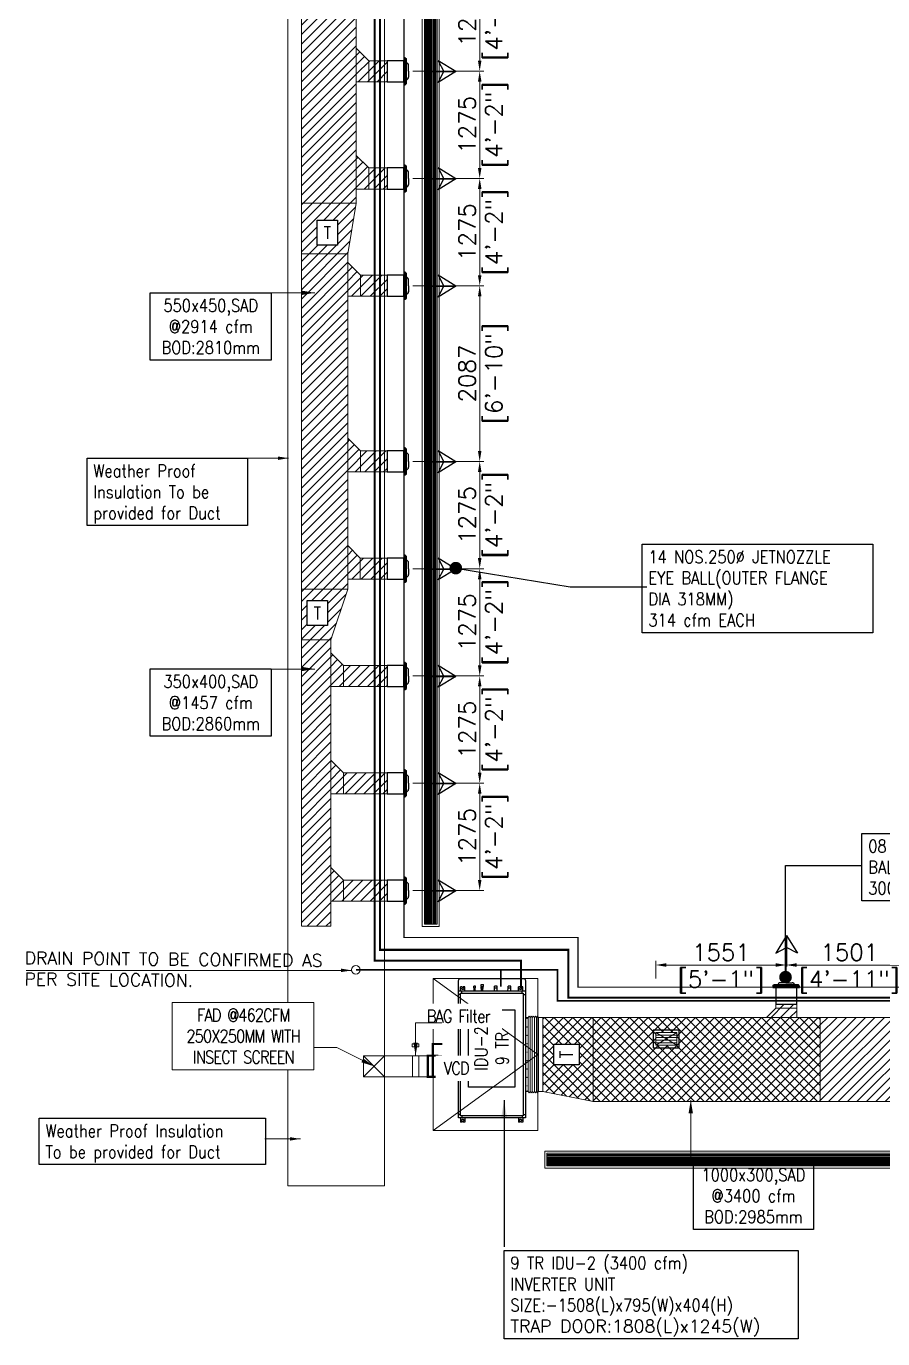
# Model space of a CAD drawing. Header units: millimetres. Extents: x -330573 to 5697, y 22061 to 198972.
# Drawn here: x -116451 to -106268, y 166323 to 181921 of the extents above; entities that cross this region are included whole.
import ezdxf

# ---------------------------------------------------------------- set-up
doc = ezdxf.new("R2010")
doc.units = ezdxf.units.MM
doc.linetypes.add('HIDDEN', pattern=[0.375, 0.25, -0.125])
for name, color, linetype, lineweight in [('MECH. EQUIPMENT', 8, 'Continuous', 0), ('VL INSULATION', 8, 'Continuous', 18), ('VL-AC- DRAIN', 42, 'Continuous', 5), ('VL-AC-ACCOUSTIC INSULATION', 32, 'Continuous', 25), ('VL-AC-DAMPERS', 5, 'Continuous', 18), ('VL-AC-DIM', 20, 'Continuous', 25), ('VL-AC-EQUIPMENT', 5, 'Continuous', 25), ('VL-AC-EQUIPMENT TEXT', 7, 'Continuous', 25), ('VL-AC-FA', 3, 'Continuous', 18), ('VL-AC-FA_TEXT_50', 7, 'Continuous', 18), ('VL-AC-RAT', 1, 'Continuous', 5), ('VL-AC-SA', 6, 'Continuous', 5), ('VL-AC-SA_TEXT_50', 7, 'Continuous', 25), ('VL-AC-SAT', 72, 'Continuous', 25), ('VL-AC-UNIT TRAP DOOR', 40, 'Continuous', 18), ('VL-AC-VRF PIPE', 152, 'Continuous', 30), ('VL-FC', 21, 'Continuous', 18)]:
    doc.layers.add(name, color=color, linetype=linetype, lineweight=lineweight)
doc.styles.add('50', font='arial.ttf', dxfattribs={"height": 75})
doc.styles.add('ARIAL', font='times.ttf')
doc.styles.add('ROMANS', font='romans.shx', dxfattribs={"height": 200})
doc.styles.add('VOLTAS - ROMAND', font='romand.shx', dxfattribs={"width": 0.85})
doc.dimstyles.new('Dim50', dxfattribs={"dimtxt": 75, "dimasz": 75, "dimexe": 50, "dimexo": 50, "dimgap": 0.09, "dimtad": 0, "dimdec": 0, "dimzin": 0, "dimdsep": 46, "dimtxsty": '50', "dimblk": 'ARCHTICK', "dimcen": 0.09, "dimdle": 50, "dimclrd": 8, "dimclre": 8, "dimclrt": 2, "dimadec": 0, "dimazin": 0, "dimtfac": 1, "dimtdec": 0, "dimtofl": 0, "dimtmove": 0, "dimatfit": 3, "dimldrblk": 'DOT', "dimfxl": 1, "dimtolj": 1, "dimtzin": 0, "dimlwe": -1, "dimarcsym": 0})
doc.dimstyles.new('VL_DIM', dxfattribs={"dimscale": 1.25, "dimtxt": 200, "dimasz": 125, "dimexe": 50, "dimexo": 50, "dimgap": 50, "dimtad": 1, "dimdec": 0, "dimrnd": 1, "dimzin": 9, "dimdsep": 46, "dimtxsty": 'ROMANS', "dimcen": 0.09, "dimdle": 35, "dimclrd": 7, "dimclre": 7, "dimclrt": 7, "dimadec": 0, "dimazin": 0, "dimtfac": 1, "dimtdec": 0, "dimtmove": 2, "dimatfit": 3, "dimfxl": 1, "dimtolj": 1, "dimtzin": 0, "dimlwd": 15, "dimlwe": 15, "dimarcsym": 1})
doc.dimstyles.new('VOLTAS', dxfattribs={"dimscale": 100, "dimtxt": 2, "dimasz": 2, "dimexe": 0.5, "dimexo": 0.5, "dimgap": 0.5, "dimtad": 1, "dimdec": 0, "dimzin": 12, "dimdsep": 46, "dimtxsty": 'ROMANS', "dimcen": 10, "dimdle": 100, "dimclrd": 7, "dimclre": 7, "dimclrt": 7, "dimadec": 0, "dimazin": 0, "dimtfac": 1, "dimtdec": 0, "dimtmove": 1, "dimatfit": 3, "dimfxl": 0.18, "dimtolj": 1, "dimtzin": 0, "dimarcsym": 2})

# ---------------------------------------------------------------- blocks, each defined once
blk = doc.blocks.new('*U106')
at = {"color": 8}
for p, q in [((30, 66), (18658, 66)), ((30, 54), (18658, 54)), ((30, 42), (18658, 42)), ((30, 30), (18658, 30)), ((30, 18), (18658, 18)), ((30, 6), (18658, 6)), ((30, -6), (18658, -6)), ((30, -18), (18658, -18)), ((30, -30), (18658, -30)), ((30, -42), (18658, -42)), ((30, -54), (18658, -54))]:
    blk.add_line(p, q, dxfattribs=at)
for points in [[(5, 105), (5, -95), (18684, -95), (18684, 105)], [(30, 80), (30, -70), (18659, -70), (18658, 80)]]:
    blk.add_lwpolyline(points, close=True)
blk = doc.blocks.new('*D197')
at = {"layer": 'Defpoints', "color": 0, "transparency": 16777216}
for p in [(-111905, 172925, 0), (-111060, 172925), (-111905, 171650, 0)]:
    blk.add_point(p, dxfattribs=at)
at = {"layer": 'VL-AC-DIM', "color": 7, "lineweight": 15, "transparency": 16777216}
for p, q in [((-111855, 172925), (-111010, 172925)), ((-111060, 171775), (-111060, 172800)), ((-111855, 171650), (-111010, 171650))]:
    blk.add_line(p, q, dxfattribs=at)
at = {"layer": 'VL-AC-DIM', "color": 7, "transparency": 16777216}
for points in [[(-111081, 172800), (-111039, 172800), (-111060, 172925)], [(-111081, 171775), (-111039, 171775), (-111060, 171650)]]:
    blk.add_solid(points, dxfattribs=at)
at = {"layer": 'VL-AC-DIM', "color": 7, "transparency": 16777216, "char_height": 200, "attachment_point": 5, "rotation": 90, "style": 'ROMANS'}
for s, insert in [('\\A1;[4\'-2"]', (-110858, 172288)), ('\\A1;1275', (-111210, 172288))]:
    blk.add_mtext(s, dxfattribs=dict(at, insert=insert))
blk = doc.blocks.new('*D198')
at = {"layer": 'Defpoints', "color": 0, "transparency": 16777216}
for p in [(-111905, 174200, 0), (-111060, 174200), (-111905, 172925, 0)]:
    blk.add_point(p, dxfattribs=at)
at = {"layer": 'VL-AC-DIM', "color": 7, "lineweight": 15, "transparency": 16777216}
for p, q in [((-111855, 174200), (-111010, 174200)), ((-111060, 173050), (-111060, 174075)), ((-111855, 172925), (-111010, 172925))]:
    blk.add_line(p, q, dxfattribs=at)
at = {"layer": 'VL-AC-DIM', "color": 7, "transparency": 16777216}
for points in [[(-111081, 174075), (-111039, 174075), (-111060, 174200)], [(-111081, 173050), (-111039, 173050), (-111060, 172925)]]:
    blk.add_solid(points, dxfattribs=at)
at = {"layer": 'VL-AC-DIM', "color": 7, "transparency": 16777216, "char_height": 200, "attachment_point": 5, "rotation": 90, "style": 'ROMANS'}
for s, insert in [('\\A1;[4\'-2"]', (-110858, 173563)), ('\\A1;1275', (-111210, 173563))]:
    blk.add_mtext(s, dxfattribs=dict(at, insert=insert))
blk = doc.blocks.new('*D199')
at = {"layer": 'Defpoints', "color": 0, "transparency": 16777216}
for p in [(-111905, 175475, 0), (-111060, 175475), (-111905, 174200, 0)]:
    blk.add_point(p, dxfattribs=at)
at = {"layer": 'VL-AC-DIM', "color": 7, "lineweight": 15, "transparency": 16777216}
for p, q in [((-111855, 175475), (-111010, 175475)), ((-111060, 174325), (-111060, 175350)), ((-111855, 174200), (-111010, 174200))]:
    blk.add_line(p, q, dxfattribs=at)
at = {"layer": 'VL-AC-DIM', "color": 7, "transparency": 16777216}
for points in [[(-111081, 175350), (-111039, 175350), (-111060, 175475)], [(-111081, 174325), (-111039, 174325), (-111060, 174200)]]:
    blk.add_solid(points, dxfattribs=at)
at = {"layer": 'VL-AC-DIM', "color": 7, "transparency": 16777216, "char_height": 200, "attachment_point": 5, "rotation": 90, "style": 'ROMANS'}
for s, insert in [('\\A1;[4\'-2"]', (-110858, 174838)), ('\\A1;1275', (-111210, 174838))]:
    blk.add_mtext(s, dxfattribs=dict(at, insert=insert))
blk = doc.blocks.new('*D200')
at = {"layer": 'Defpoints', "color": 0, "transparency": 16777216}
for p in [(-111905, 176750, 0), (-111060, 176750), (-111905, 175475, 0)]:
    blk.add_point(p, dxfattribs=at)
at = {"layer": 'VL-AC-DIM', "color": 7, "lineweight": 15, "transparency": 16777216}
for p, q in [((-111855, 176750), (-111010, 176750)), ((-111060, 175600), (-111060, 176625)), ((-111855, 175475), (-111010, 175475))]:
    blk.add_line(p, q, dxfattribs=at)
at = {"layer": 'VL-AC-DIM', "color": 7, "transparency": 16777216}
for points in [[(-111081, 176625), (-111039, 176625), (-111060, 176750)], [(-111081, 175600), (-111039, 175600), (-111060, 175475)]]:
    blk.add_solid(points, dxfattribs=at)
at = {"layer": 'VL-AC-DIM', "color": 7, "transparency": 16777216, "char_height": 200, "attachment_point": 5, "rotation": 90, "style": 'ROMANS'}
for s, insert in [('\\A1;[4\'-2"]', (-110858, 176113)), ('\\A1;1275', (-111210, 176113))]:
    blk.add_mtext(s, dxfattribs=dict(at, insert=insert))
blk = doc.blocks.new('*D201')
at = {"layer": 'Defpoints', "color": 0, "transparency": 16777216}
for p in [(-111905, 178838, 0), (-111060, 178838), (-111905, 176750, 0)]:
    blk.add_point(p, dxfattribs=at)
at = {"layer": 'VL-AC-DIM', "color": 7, "lineweight": 15, "transparency": 16777216}
for p, q in [((-111855, 178838), (-111010, 178838)), ((-111060, 176875), (-111060, 178713)), ((-111855, 176750), (-111010, 176750))]:
    blk.add_line(p, q, dxfattribs=at)
at = {"layer": 'VL-AC-DIM', "color": 7, "transparency": 16777216}
for points in [[(-111081, 178713), (-111039, 178713), (-111060, 178838)], [(-111081, 176875), (-111039, 176875), (-111060, 176750)]]:
    blk.add_solid(points, dxfattribs=at)
at = {"layer": 'VL-AC-DIM', "color": 7, "transparency": 16777216, "char_height": 200, "attachment_point": 5, "rotation": 90, "style": 'ROMANS'}
for s, insert in [('\\A1;[6\'-10"]', (-110858, 177794)), ('\\A1;2087', (-111210, 177794))]:
    blk.add_mtext(s, dxfattribs=dict(at, insert=insert))
blk = doc.blocks.new('*D202')
at = {"layer": 'Defpoints', "color": 0, "transparency": 16777216}
for p in [(-111905, 180113, 0), (-111060, 180113), (-111905, 178838, 0)]:
    blk.add_point(p, dxfattribs=at)
at = {"layer": 'VL-AC-DIM', "color": 7, "lineweight": 15, "transparency": 16777216}
for p, q in [((-111855, 180113), (-111010, 180113)), ((-111060, 178963), (-111060, 179988)), ((-111855, 178838), (-111010, 178838))]:
    blk.add_line(p, q, dxfattribs=at)
at = {"layer": 'VL-AC-DIM', "color": 7, "transparency": 16777216}
for points in [[(-111081, 179988), (-111039, 179988), (-111060, 180113)], [(-111081, 178963), (-111039, 178963), (-111060, 178838)]]:
    blk.add_solid(points, dxfattribs=at)
at = {"layer": 'VL-AC-DIM', "color": 7, "transparency": 16777216, "char_height": 200, "attachment_point": 5, "rotation": 90, "style": 'ROMANS'}
for s, insert in [('\\A1;[4\'-2"]', (-110858, 179475)), ('\\A1;1275', (-111210, 179475))]:
    blk.add_mtext(s, dxfattribs=dict(at, insert=insert))
blk = doc.blocks.new('*D203')
at = {"layer": 'Defpoints', "color": 0, "transparency": 16777216}
for p in [(-111905, 181388, 0), (-111060, 181388), (-111905, 180113, 0)]:
    blk.add_point(p, dxfattribs=at)
at = {"layer": 'VL-AC-DIM', "color": 7, "lineweight": 15, "transparency": 16777216}
for p, q in [((-111855, 181388), (-111010, 181388)), ((-111060, 180238), (-111060, 181263)), ((-111855, 180113), (-111010, 180113))]:
    blk.add_line(p, q, dxfattribs=at)
at = {"layer": 'VL-AC-DIM', "color": 7, "transparency": 16777216}
for points in [[(-111081, 181263), (-111039, 181263), (-111060, 181388)], [(-111081, 180238), (-111039, 180238), (-111060, 180113)]]:
    blk.add_solid(points, dxfattribs=at)
at = {"layer": 'VL-AC-DIM', "color": 7, "transparency": 16777216, "char_height": 200, "attachment_point": 5, "rotation": 90, "style": 'ROMANS'}
for s, insert in [('\\A1;[4\'-2"]', (-110858, 180750)), ('\\A1;1275', (-111210, 180750))]:
    blk.add_mtext(s, dxfattribs=dict(at, insert=insert))
blk = doc.blocks.new('*D204')
at = {"layer": 'Defpoints', "color": 0, "transparency": 16777216}
for p in [(-111905, 182663, 0), (-111060, 182663), (-111905, 181388, 0)]:
    blk.add_point(p, dxfattribs=at)
at = {"layer": 'VL-AC-DIM', "color": 7, "lineweight": 15, "transparency": 16777216}
for p, q in [((-111855, 182663), (-111010, 182663)), ((-111060, 181513), (-111060, 182538)), ((-111855, 181388), (-111010, 181388))]:
    blk.add_line(p, q, dxfattribs=at)
at = {"layer": 'VL-AC-DIM', "color": 7, "transparency": 16777216}
for points in [[(-111081, 182538), (-111039, 182538), (-111060, 182663)], [(-111081, 181513), (-111039, 181513), (-111060, 181388)]]:
    blk.add_solid(points, dxfattribs=at)
at = {"layer": 'VL-AC-DIM', "color": 7, "transparency": 16777216, "char_height": 200, "attachment_point": 5, "rotation": 90, "style": 'ROMANS'}
for s, insert in [('\\A1;[4\'-2"]', (-110858, 182025)), ('\\A1;1275', (-111210, 182025))]:
    blk.add_mtext(s, dxfattribs=dict(at, insert=insert))
blk = doc.blocks.new('VL SA JET NOZZEL')
at = {"layer": 'VL-AC-SAT'}
for p, q in [((4, 562, 0), (-125, 350, 0)), ((4, 562, 0), (4, 192, 0)), ((4, 192, 0), (4, 562, 0)), ((4, 562, 0), (134, 350, 0)), ((4, 562, 0), (4, 192, 0)), ((4, 192, 0), (4, 562, 0)), ((-125, 350, 0), (4, 419, 0)), ((134, 350, 0), (4, 419, 0)), ((0, 0), (-70, 0)), ((0, 0), (70, 0)), ((-160, -40), (-147, -25)), ((160, -40), (-160, -40)), ((160, -40), (147, -25))]:
    blk.add_line(p, q, dxfattribs=at)
for points in [[(-160, -40), (-160, -55), (160, -55), (160, -40)], [(147, -25), (-147, -25)]]:
    blk.add_lwpolyline(points, dxfattribs=at)
at = {"layer": 'VL-AC-SAT', "elevation": 0}
blk.add_lwpolyline([(125, -255), (125, -55), (-125, -55), (-125, -255)], close=True, dxfattribs=at)
at = {"layer": 'VL-AC-SAT'}
for centre, start, end in [((-64, -42), 97.9087, 155.9574), ((64, -42), 24.0426, 82.0913)]:
    blk.add_arc(centre, 42.9, start, end, dxfattribs=at)
blk = doc.blocks.new('*U281')
at = {"color": 8}
for p, q in [((30, 66), (35241, 66)), ((30, 54), (35241, 54)), ((30, 42), (35241, 42)), ((30, 30), (35241, 30)), ((30, 18), (35241, 18)), ((30, 6), (35241, 6)), ((30, -6), (35241, -6)), ((30, -18), (35241, -18)), ((30, -30), (35241, -30)), ((30, -42), (35241, -42)), ((30, -54), (35241, -54))]:
    blk.add_line(p, q, dxfattribs=at)
for points in [[(5, 105), (5, -95), (35266, -95), (35266, 105)], [(30, 80), (30, -70), (35241, -70), (35241, 80)]]:
    blk.add_lwpolyline(points, close=True)
blk = doc.blocks.new('*U127')
at = {"color": 252, "lineweight": 9}
for p, q in [((783227, 315136), (783227, 315386)), ((783257, 315136), (783257, 315386)), ((783287, 315136), (783287, 315386)), ((783317, 315136), (783317, 315386))]:
    blk.add_line(p, q, dxfattribs=at)
at = {"layer": 'VL-AC-SAT'}
blk.add_lwpolyline([(783167, 315106), (783377, 315106), (783377, 315416), (783167, 315416)], close=True, dxfattribs=at)
at = {"layer": 'VL-AC-SAT', "lineweight": 20}
blk.add_lwpolyline([(783197, 315136), (783347, 315136), (783347, 315386), (783197, 315386)], close=True, dxfattribs=at)
blk = doc.blocks.new('*D302')
at = {"layer": 'Defpoints', "color": 0, "transparency": 16777216}
for p in [(-107416, 170765), (-107416, 170554), (-105915, 170554)]:
    blk.add_point(p, dxfattribs=at)
at = {"layer": 'VL-AC-DIM', "color": 7, "lineweight": 15, "transparency": 16777216}
for p, q in [((-107416, 170604), (-107416, 170815)), ((-105915, 170604), (-105915, 170815)), ((-106040, 170765), (-107291, 170765))]:
    blk.add_line(p, q, dxfattribs=at)
at = {"layer": 'VL-AC-DIM', "color": 7, "transparency": 16777216}
for points in [[(-107291, 170786), (-107291, 170744), (-107416, 170765)], [(-106040, 170786), (-106040, 170744), (-105915, 170765)]]:
    blk.add_solid(points, dxfattribs=at)
at = {"layer": 'VL-AC-DIM', "color": 7, "transparency": 16777216, "char_height": 200, "attachment_point": 5, "style": 'ROMANS'}
for s, insert in [('\\A1;1501', (-106665, 170915)), ('\\A1;[4\'-11"]', (-106665, 170563))]:
    blk.add_mtext(s, dxfattribs=dict(at, insert=insert))
blk = doc.blocks.new('*D303')
at = {"layer": 'Defpoints', "color": 0, "transparency": 16777216}
for p in [(-108967, 170765), (-108967, 170554), (-107416, 170554)]:
    blk.add_point(p, dxfattribs=at)
at = {"layer": 'VL-AC-DIM', "color": 7, "lineweight": 15, "transparency": 16777216}
for p, q in [((-108967, 170604), (-108967, 170815)), ((-107416, 170604), (-107416, 170815)), ((-107541, 170765), (-108842, 170765))]:
    blk.add_line(p, q, dxfattribs=at)
at = {"layer": 'VL-AC-DIM', "color": 7, "transparency": 16777216}
for points in [[(-108842, 170786), (-108842, 170744), (-108967, 170765)], [(-107541, 170786), (-107541, 170744), (-107416, 170765)]]:
    blk.add_solid(points, dxfattribs=at)
at = {"layer": 'VL-AC-DIM', "color": 7, "transparency": 16777216, "char_height": 200, "attachment_point": 5, "style": 'ROMANS'}
for s, insert in [('\\A1;1551', (-108191, 170915)), ('\\A1;[5\'-1"]', (-108191, 170563))]:
    blk.add_mtext(s, dxfattribs=dict(at, insert=insert))
blk = doc.blocks.new('VL EQUIPMENT')
at = {"layer": 'MECH. EQUIPMENT'}
for p, q in [((12041, 41995), (12073, 41995)), ((12073, 41115), (12073, 41995)), ((12098, 41115), (12098, 41995)), ((12123, 41115), (12123, 41995)), ((12148, 41115), (12148, 41995)), ((12173, 41115), (12173, 41995)), ((12198, 41115), (12198, 41995)), ((12041, 41115), (12073, 41115))]:
    blk.add_line(p, q, dxfattribs=at)
for points in [[(12073, 41995), (12085, 42010), (12098, 41995)], [(12098, 41995), (12110, 42010), (12123, 41995)], [(12123, 41995), (12135, 42010), (12148, 41995)], [(12148, 41995), (12160, 42010), (12173, 41995)], [(12173, 41995), (12185, 42010), (12198, 41995)], [(12073, 41115), (12085, 41100), (12098, 41115)], [(12098, 41115), (12110, 41100), (12123, 41115)], [(12123, 41115), (12135, 41100), (12148, 41115)], [(12148, 41115), (12160, 41100), (12173, 41115)], [(12173, 41115), (12185, 41100), (12198, 41115)]]:
    blk.add_lwpolyline(points, dxfattribs=at)
for centre in [(12061, 41988), (12061, 41928), (12061, 41828), (12061, 41728), (12061, 41628), (12061, 41528), (12061, 41428), (12061, 41328), (12061, 41228), (12061, 41126)]:
    blk.add_circle(centre, 1.45, dxfattribs=at)
at = {"layer": 'VL-AC-EQUIPMENT'}
for p, q in [((11290, 42359), (11271, 42359)), ((11271, 42309), (11271, 42359)), ((11286, 42284), (11286, 42309)), ((11288, 42343), (11290, 42343)), ((11304, 42329), (11288, 42329)), ((11290, 42359), (11290, 42343)), ((11321, 42359), (11302, 42359)), ((11302, 42359), (11302, 42343)), ((11302, 42343), (11304, 42343)), ((11321, 42309), (11321, 42359)), ((11959, 42309), (11959, 42359)), ((11978, 42359), (11959, 42359)), ((11976, 42343), (11978, 42343)), ((11992, 42329), (11976, 42329)), ((11978, 42359), (11978, 42343)), ((12009, 42359), (11990, 42359)), ((11990, 42359), (11990, 42343)), ((11990, 42343), (11992, 42343)), ((12001, 42284), (12001, 42309)), ((12009, 42309), (12009, 42359)), ((11271, 42269), (11246, 42269)), ((12016, 42269), (12041, 42269)), ((11271, 40841), (11246, 40841)), ((11271, 40801), (11271, 40751)), ((11290, 40751), (11271, 40751)), ((11286, 40826), (11286, 40801)), ((11288, 40781), (11304, 40781)), ((11290, 40767), (11288, 40767)), ((11290, 40751), (11290, 40767)), ((11302, 40751), (11302, 40767)), ((11321, 40751), (11302, 40751)), ((11321, 40801), (11321, 40751)), ((11428, 40762), (11447, 40762)), ((11428, 40762), (11428, 40744)), ((11447, 40744), (11428, 40744)), ((11431, 40778), (11445, 40778)), ((11431, 40778), (11431, 40764)), ((11431, 40764), (11445, 40764)), ((11432, 40764), (11432, 40762)), ((11433, 40801), (11433, 40778)), ((11442, 40767), (11440, 40767)), ((11443, 40801), (11443, 40778)), ((11444, 40764), (11444, 40762)), ((11445, 40778), (11445, 40764)), ((11447, 40762), (11447, 40744)), ((11514, 40749), (11514, 40723)), ((11514, 40749), (11543, 40749)), ((11514, 40723), (11543, 40723)), ((11517, 40771), (11517, 40754)), ((11517, 40771), (11540, 40771)), ((11517, 40754), (11540, 40754)), ((11518, 40754), (11518, 40749)), ((11521, 40801), (11521, 40771)), ((11537, 40801), (11537, 40771)), ((11540, 40771), (11540, 40754)), ((11540, 40754), (11540, 40749)), ((11543, 40749), (11543, 40723)), ((11673, 40801), (11674, 40768)), ((11706, 40768), (11674, 40768)), ((11674, 40768), (11674, 40743)), ((11706, 40743), (11674, 40743)), ((11707, 40801), (11706, 40768)), ((11706, 40768), (11706, 40743)), ((11834, 40801), (11835, 40768)), ((11867, 40768), (11835, 40768)), ((11835, 40768), (11835, 40743)), ((11867, 40743), (11835, 40743)), ((11868, 40801), (11867, 40768)), ((11867, 40768), (11867, 40743)), ((11959, 40801), (11959, 40751)), ((11978, 40751), (11959, 40751)), ((11976, 40781), (11992, 40781)), ((11978, 40767), (11976, 40767)), ((11978, 40751), (11978, 40767)), ((11990, 40751), (11990, 40767)), ((11992, 40767), (11990, 40767)), ((12009, 40751), (11990, 40751)), ((12001, 40826), (12001, 40801)), ((12009, 40801), (12009, 40751)), ((12016, 40841), (12041, 40841))]:
    blk.add_line(p, q, dxfattribs=at)
at = {"layer": 'VL-AC-EQUIPMENT', "flags": 128}
for points in [[(12041, 42309), (11246, 42309), (11246, 40801), (12041, 40801)], [(12016, 42284), (11271, 42284), (11271, 40826), (12016, 40826)]]:
    blk.add_lwpolyline(points, close=True, dxfattribs=at)
blk.add_lwpolyline([(11246, 40801), (11246, 40676, 0.414214), (11271, 40651), (12016, 40651, 0.414214), (12041, 40676), (12041, 40801)], format="xyb", dxfattribs=at)
at = {"layer": 'VL-AC-EQUIPMENT'}
for centre, start, end in [((11288, 42336), 90, 270), ((11304, 42336), 270, 90), ((11976, 42336), 90, 270), ((11992, 42336), 270, 90), ((11288, 40774), 90, 270), ((11304, 40774), 270, 90), ((11976, 40774), 90, 270), ((11992, 40774), 270, 90)]:
    blk.add_arc(centre, 7, start, end, dxfattribs=at)
blk = doc.blocks.new('A$C63456DE7')
at = {"layer": 'VL-AC-DAMPERS', "const_width": 25}
for points in [[(-699, 125), (-699, -266), (-813, -266)], [(-751, -125), (-751, 125), (-639, 125), (-639, -125), (-751, -125)]]:
    blk.add_lwpolyline(points, dxfattribs=at)
at = {"layer": 'VL-AC-FA'}
for p, q in [((-125, 125), (125, -125)), ((-125, -125), (125, 125)), ((125, -125), (-125, -125))]:
    blk.add_line(p, q, dxfattribs=at)
for points in [[(-805, 125), (-125, 125), (-125, -125), (-805, -125)], [(-457, 125), (-531, 125), (-531, -125), (-457, -125)], [(-125, 125), (125, 125), (125, -125), (-125, -125)]]:
    blk.add_lwpolyline(points, close=True, dxfattribs=at)
for points in [[(-494, -125), (-494, -230), (-454, -230), (-454, -267), (-534, -267)], [(-494, -125), (-494, -230), (-534, -230), (-534, -267), (-454, -267)]]:
    blk.add_lwpolyline(points, dxfattribs=at)

msp = doc.modelspace()

# ---------------------------------------------------------------- hatches: boundary and pattern name
at = {"layer": 'VL-AC-ACCOUSTIC INSULATION'}
h = msp.add_hatch(dxfattribs=at)
h.set_pattern_fill('ANSI31', color=8, scale=25)
h.paths.add_polyline_path([(-112629.4, 175231), (-113176.2, 175231), (-113176.3, 174631), (-112829.5, 174631)])
h.paths.add_polyline_path([(-112829.5, 174631), (-113176.3, 174631), (-113176.5, 171224.6), (-112830.2, 171224.6)])
h.paths.add_polyline_path([(-112679.6, 174324.7), (-112829.6, 174474.7), (-112829.7, 174074.7), (-112679.7, 174074.7)])
h.paths.add_polyline_path([(-112160.5, 174324.5), (-112679.6, 174324.7), (-112679.7, 174074.7), (-112160.5, 174074.5)])
h.paths.add_polyline_path([(-112160.5, 173049.5), (-112679.9, 173049.7), (-112679.9, 172799.7), (-112160.5, 172799.5)])
h.paths.add_polyline_path([(-112679.9, 173049.7), (-112829.8, 173199.7), (-112829.9, 172799.7), (-112679.9, 172799.7)])
h.paths.add_polyline_path([(-112680.1, 171774.7), (-112830.1, 171924.7), (-112830.2, 171524.7), (-112680.2, 171524.7)])
h.paths.add_polyline_path([(-112160.5, 171774.5), (-112680.1, 171774.7), (-112680.2, 171524.7), (-112160.5, 171524.5)])
h.paths.add_polyline_path([(-112160.5, 175599.5), (-112479.3, 175599.6), (-112479.4, 175349.6), (-112160.5, 175349.5)])
h.paths.add_polyline_path([(-112479.3, 175599.6), (-112629.3, 175749.6), (-112629.4, 175349.6), (-112479.4, 175349.6)])
h.paths.add_polyline_path([(-112628.5, 179217), (-113176, 179217.1), (-113176.2, 175231), (-112629.4, 175231)])
h.paths.add_polyline_path([(-112479, 176874.6), (-112629, 177024.6), (-112629.1, 176624.6), (-112479.1, 176624.6)])
h.paths.add_polyline_path([(-112160.5, 176874.5), (-112479, 176874.6), (-112479.1, 176624.6), (-112160.5, 176624.5)])
h.paths.add_polyline_path([(-112160.5, 178961.9), (-112478.5, 178962), (-112478.6, 178712), (-112160.5, 178711.9)])
h.paths.add_polyline_path([(-112478.5, 178962), (-112628.5, 179112), (-112628.6, 178712), (-112478.6, 178712)])
h.paths.add_polyline_path([(-112528.3, 179817.1), (-113176, 179817), (-113176, 179217.1), (-112628.5, 179217)])
h.paths.add_polyline_path([(-112527.6, 183090.6), (-113175.8, 183090.7), (-113176, 179817), (-112528.3, 179817.1)])
h.paths.add_polyline_path([(-112378.2, 180236.9), (-112528.2, 180387), (-112528.3, 179987), (-112378.3, 179986.9)])
h.paths.add_polyline_path([(-112160.5, 180236.9), (-112378.2, 180236.9), (-112378.3, 179986.9), (-112160.5, 179986.9)])
h.paths.add_polyline_path([(-112160.5, 181511.9), (-112377.9, 181511.9), (-112378, 181261.9), (-112160.5, 181261.9)])
h.paths.add_polyline_path([(-112377.9, 181511.9), (-112527.9, 181662), (-112528, 181262), (-112378, 181261.9)])
h.paths.add_polyline_path([(-112160.5, 182786.9), (-112377.6, 182786.9), (-112377.7, 182536.9), (-112160.5, 182536.9)])
h.paths.add_polyline_path([(-112377.6, 182786.9), (-112527.6, 182937), (-112527.7, 182537), (-112377.7, 182536.9)])
h.paths.add_polyline_path([(-112477.4, 183690.6), (-113175.7, 183690.8), (-113175.8, 183090.7), (-112527.6, 183090.6)])
h.paths.add_polyline_path([(-112476.6, 186896.8), (-113175.5, 186896.9), (-113175.7, 183690.8), (-112477.4, 183690.6)])
h.paths.add_polyline_path([(-112327.3, 184061.9), (-112477.3, 184212), (-112477.4, 183812), (-112327.4, 183811.9)])
h.paths.add_polyline_path([(-112160.5, 184061.9), (-112327.3, 184061.9), (-112327.4, 183811.9), (-112160.5, 183811.9)])
h.paths.add_polyline_path([(-112160.5, 185336.9), (-112327, 185336.9), (-112327.1, 185086.9), (-112160.5, 185086.9)])
h.paths.add_polyline_path([(-112327, 185336.9), (-112477, 185487), (-112477.1, 185087), (-112327.1, 185086.9)])
h.paths.add_polyline_path([(-112160.5, 186611.9), (-112326.7, 186611.9), (-112326.8, 186361.9), (-112160.5, 186361.9)])
h.paths.add_polyline_path([(-112326.7, 186611.9), (-112476.7, 186762), (-112476.8, 186362), (-112326.8, 186361.9)])
h.paths.add_polyline_path([(-112426.5, 187496.9), (-113175.5, 187496.9), (-113175.5, 186896.9), (-112476.6, 186896.8)])
h.paths.add_polyline_path([(-112425.7, 190828.3), (-113175.3, 190828.5), (-113175.5, 187496.9), (-112426.5, 187496.9)])
h.paths.add_polyline_path([(-112326.5, 187887), (-112426.4, 187987), (-112426.5, 187637), (-112326.5, 187636.9)])
h.paths.add_polyline_path([(-112160.5, 187886.9), (-112326.5, 187887), (-112326.5, 187637), (-112160.5, 187636.9)])
h.paths.add_polyline_path([(-112160.5, 189161.9), (-112326.5, 189161.9), (-112326.5, 188911.9), (-112160.5, 188911.9)])
h.paths.add_polyline_path([(-112326.5, 189162), (-112426.1, 189261.7), (-112426.1, 188912), (-112326.5, 188911.9)])
h = msp.add_hatch(dxfattribs=at)
h.set_pattern_fill('ANSI31', color=8, scale=25)
h.set_pattern_definition([(45, (-1.31, 64006.3), (-56.1266, 56.1266), [])])
h.paths.add_polyline_path([(-107290.9, 170251.8), (-107540.9, 170251.8), (-107650.9, 170141.8), (-107290.9, 170141.8)])
h.paths.add_polyline_path([(-107290.9, 170299), (-107540.9, 170299), (-107540.9, 170251.8), (-107290.9, 170251.8)])
h.paths.add_polyline_path([(-105492.8, 170141.8), (-107010.3, 170141.8), (-107010.3, 169141.8), (-105492.8, 169141.8)])
h.paths.add_polyline_path([(-105967.6, 169811.8), (-105967.6, 169961.8), (-105717.6, 169961.8), (-105717.6, 169811.8)], flags=16)
h.paths.add_polyline_path([(-105789.9, 170251.8), (-106039.9, 170251.8), (-106149.9, 170141.8), (-105789.9, 170141.8)])
h.paths.add_polyline_path([(-105789.9, 170299), (-106039.9, 170299), (-106039.9, 170251.8), (-105789.9, 170251.8)])
h.paths.add_polyline_path([(-104892.8, 170141.8), (-105492.8, 170141.8), (-105492.8, 169141.8), (-104892.8, 169391.8)])
h.paths.add_polyline_path([(-101025.9, 170141.8), (-104892.8, 170141.8), (-104892.8, 169391.8), (-101025.9, 169391.8)])
h.paths.add_polyline_path([(-102967.6, 169961.8), (-102717.6, 169961.8), (-102717.6, 169811.8), (-102967.6, 169811.8)], flags=16)
h.paths.add_polyline_path([(-104288.9, 170251.8), (-104538.9, 170251.8), (-104648.9, 170141.8), (-104288.9, 170141.8)])
h.paths.add_polyline_path([(-104288.9, 170299), (-104538.9, 170299), (-104538.9, 170251.8), (-104288.9, 170251.8)])
h.paths.add_polyline_path([(-102781.9, 170251.8), (-103031.9, 170251.8), (-103141.9, 170141.8), (-102781.9, 170141.8)])
h.paths.add_polyline_path([(-102781.9, 170299), (-103031.9, 170299), (-103031.9, 170251.8), (-102781.9, 170251.8)])
h.paths.add_polyline_path([(-101224.9, 170251.8), (-101474.9, 170251.8), (-101584.9, 170141.8), (-101224.9, 170141.8)])
h.paths.add_polyline_path([(-101224.9, 170299), (-101474.9, 170299), (-101474.9, 170251.8), (-101224.9, 170251.8)])
h.paths.add_polyline_path([(-96420.7, 170141.8), (-100425.9, 170141.8), (-100425.9, 169691.8), (-96420.7, 169691.8)])
h.paths.add_polyline_path([(-99717.6, 169811.8), (-99967.6, 169811.8), (-99967.6, 169961.8), (-99717.6, 169961.8)], flags=16)
h.paths.add_polyline_path([(-96967.6, 169961.8), (-96717.6, 169961.8), (-96717.6, 169811.8), (-96967.6, 169811.8)], flags=16)
h.paths.add_polyline_path([(-100425.9, 170141.8), (-101025.9, 170141.8), (-101025.9, 169391.8), (-100425.9, 169691.8)])
h.paths.add_polyline_path([(-99723.5, 170251.8), (-99973.5, 170251.8), (-100083.5, 170141.8), (-99723.5, 170141.8)])
h.paths.add_polyline_path([(-99723.5, 170299), (-99973.5, 170299), (-99973.5, 170251.8), (-99723.5, 170251.8)])
h.paths.add_polyline_path([(-98222.1, 170251.8), (-98472.1, 170251.8), (-98582.1, 170141.8), (-98222.1, 170141.8)])
h.paths.add_polyline_path([(-98222.1, 170299), (-98472.1, 170299), (-98472.1, 170251.8), (-98222.1, 170251.8)])
h.paths.add_polyline_path([(-96720.7, 170251.8), (-96970.7, 170251.8), (-97080.7, 170141.8), (-96720.7, 170141.8)])
h.paths.add_polyline_path([(-96720.7, 170299), (-96970.7, 170299), (-96970.7, 170251.8), (-96720.7, 170251.8)])
at = {"layer": 'VL-AC-ACCOUSTIC INSULATION', "lineweight": -3}
h = msp.add_hatch(dxfattribs=at)
h.set_pattern_fill('ANSI37', color=256, scale=25)
h.set_pattern_definition([(45, (-1.31, 64006.3), (-56.1266, 56.1266), []), (135, (-1.31, 64006.3), (-56.1266, -56.1266), [])])
h.paths.add_polyline_path([(-107010.3, 170141.8), (-109710.3, 170141.8), (-109710.3, 169141.8), (-107010.3, 169141.8)])
h.paths.add_polyline_path([(-108717.6, 169811.8), (-108967.6, 169811.8), (-108967.6, 169961.8), (-108717.6, 169961.8)], flags=16)
h.paths.add_polyline_path([(-109710.3, 170141.8), (-110310.3, 170141.8), (-110310.3, 169261.8), (-109710.3, 169141.8)])

# ---------------------------------------------------------------- linework, layer by layer
at = {"layer": 'VL INSULATION', "color": 1}
msp.add_lwpolyline([(-113340.9, 191861.9), (-113340.9, 168142.1), (-112190.9, 168142.1), (-112190.9, 191863.9)], dxfattribs=at)
at = {"layer": 'VL-AC- DRAIN', "linetype": 'HIDDEN', "ltscale": 0.5, "const_width": 20}
for points in [[(-110807.9, 170508.9), (-110807.9, 170706.8), (-112531.2, 170706.8)], [(-95751.9, 170340.1), (-110134.1, 170340.1), (-110134.1, 170706.8), (-110807.9, 170706.8)]]:
    msp.add_lwpolyline(points, dxfattribs=at)
at = {"layer": 'VL-AC-SA', "ltscale": 150}
for p, q in [((-108967.6, 169961.8, 0), (-108717.6, 169811.8, 0)), ((-108967.6, 169811.8, 0), (-108717.6, 169961.8, 0))]:
    msp.add_line(p, q, dxfattribs=at)
at = {"layer": 'VL-AC-SA'}
msp.add_lwpolyline([(-112002, 193778.2), (-112275.2, 193778.2, 0.413289), (-113176.2, 192878.5), (-113178.6, 171224.6)], format="xyb", dxfattribs=at)
for points in [[(-112527.6, 183090.6), (-112528.3, 179817.1)], [(-112377.9, 181511.9), (-112527.9, 181662)], [(-112377.9, 181511.9), (-112378, 181261.9)], [(-112378.2, 180236.9), (-112528.2, 180387)], [(-112378.2, 180236.9), (-112378.3, 179986.9)], [(-112628.5, 179217), (-112629.4, 175231)], [(-112478.5, 178962), (-112628.5, 179112)], [(-112478.5, 178962), (-112478.6, 178712)], [(-112479, 176874.6), (-112629, 177024.6)], [(-112479, 176874.6), (-112479.1, 176624.6)], [(-112479.3, 175599.6), (-112629.3, 175749.6)], [(-112479.3, 175599.6), (-112479.4, 175349.6)], [(-112829.5, 174631), (-112830.2, 171224.6)], [(-112679.6, 174324.7), (-112679.7, 174074.7)], [(-112679.9, 173049.7), (-112679.9, 172799.7)], [(-112680.1, 171774.7), (-112680.2, 171524.7)], [(-107540.9, 170251.8), (-107650.9, 170141.8)], [(-107540.9, 170251.8), (-107290.9, 170251.8)], [(-110360.3, 170141.8), (-110310.3, 170141.8)], [(-109710.3, 170141.8), (-96420.7, 170141.8)], [(-107010.3, 170141.8), (-107010.3, 169141.8)], [(-110360.3, 169261.8), (-110310.3, 169261.8)], [(-109710.3, 169141.8), (-105492.8, 169141.8)]]:
    msp.add_lwpolyline(points, dxfattribs=at)
at = {"layer": 'VL-AC-SA', "elevation": 0}
for points in [[(-112160.5, 181511.9), (-112377.9, 181511.9)], [(-112160.5, 181261.9), (-112527.9, 181262)], [(-112528.2, 180237), (-112528.2, 180237)], [(-112160.5, 180236.9), (-112378.2, 180236.9)], [(-112160.5, 179986.9), (-112528.2, 179987)], [(-112628.5, 178962), (-112628.5, 178962)], [(-112160.5, 178961.9), (-112478.5, 178962)], [(-112160.5, 178711.9), (-112628.5, 178712)], [(-112160.2, 176874.5), (-112479, 176874.6)], [(-112160.5, 176624.5), (-112629, 176624.6)], [(-112160.5, 175599.5), (-112479.3, 175599.6)], [(-112160.5, 175349.5), (-112629.3, 175349.6)], [(-112679.6, 174324.7), (-112829.6, 174474.7)], [(-112160.5, 174324.5), (-112679.6, 174324.7)], [(-112160.5, 174074.5), (-112829.6, 174074.7)], [(-112679.9, 173049.7), (-112829.8, 173199.7)], [(-112160.5, 173049.5), (-112679.9, 173049.7)], [(-112160.5, 172799.5), (-112829.9, 172799.7)], [(-112680.1, 171774.7), (-112830.1, 171924.7)], [(-112160.5, 171774.5), (-112680.1, 171774.7)], [(-112160.5, 171524.5), (-112830.1, 171524.7)], [(-112830.2, 171224.6), (-113176.5, 171224.6)], [(-107540.9, 170299), (-107540.9, 170251.8)], [(-107290.9, 170299), (-107290.9, 170141.8)]]:
    msp.add_lwpolyline(points, dxfattribs=at)
at = {"layer": 'VL-AC-SA'}
for points in [[(-112528.3, 179817.1), (-113178.3, 179817), (-113178.5, 179217.1), (-112628.5, 179217)], [(-112629.4, 175231), (-113178.1, 175230.8), (-113178.2, 174631), (-112829.5, 174631)], [(-110310.3, 170141.8), (-109710.3, 170141.8), (-109710.3, 169141.8), (-110310.3, 169261.8)]]:
    msp.add_lwpolyline(points, close=True, dxfattribs=at)
at = {"layer": 'VL-AC-SA', "ltscale": 150, "elevation": 0}
msp.add_lwpolyline([(-108967.6, 169961.8), (-108717.6, 169961.8), (-108717.6, 169811.8), (-108967.6, 169811.8)], close=True, dxfattribs=at)
at = {"layer": 'VL-AC-UNIT TRAP DOOR'}
msp.add_circle((-112532.6, 170706.8), 50.6, dxfattribs=at)
at = {"layer": 'VL-AC-VRF PIPE', "const_width": 25}
msp.add_lwpolyline([(-111194.5, 195874.2), (-111194.5, 195717.1), (-112309.2, 195717.1), (-112309.2, 170817.9), (-110567.7, 170817.9), (-110567.7, 170491.2)], dxfattribs=at)

# ---------------------------------------------------------------- block references
at = {"layer": 'VL-AC-EQUIPMENT', "color": 8, "xscale": -1, "rotation": 180}
msp.add_blockref('VL EQUIPMENT', (-122558, 211257.1), dxfattribs=at)
at = {"layer": 'VL-AC-FA', "rotation": 180}
msp.add_blockref('A$C63456DE7', (-112315.9, 169561.3), dxfattribs=at)
at = {"layer": 'VL-AC-RAT', "xscale": -1, "rotation": 90}
msp.add_blockref('*U106', (-111637.2, 189908.1), dxfattribs=at)
at = {"layer": 'VL-AC-SAT', "rotation": 270}
for p in [(-111905.5, 181386.9, 0), (-111905.5, 180111.9, 0), (-111905.5, 178836.9, 0), (-111905.5, 176749.5, 0), (-111905.5, 175474.5, 0), (-111905.5, 174199.5, 0), (-111905.5, 172924.5, 0), (-111905.5, 171649.5, 0)]:
    msp.add_blockref('VL SA JET NOZZEL', p, dxfattribs=at)
at = {"layer": 'VL-AC-SAT'}
msp.add_blockref('VL SA JET NOZZEL', (-107415.9, 170554, 0), dxfattribs=at)
at = {"layer": 'VL-AC-SAT', "linetype": 'HIDDEN', "lineweight": 0, "rotation": 270}
msp.add_blockref('*U127', (-424103.2, 953159, 0), dxfattribs=at)

# ---------------------------------------------------------------- texts
at = {"layer": 'VL-AC- DRAIN', "color": 1, "ltscale": 0.5, "insert": (-116472.9, 170523.6), "char_height": 150, "width": 3891.468, "attachment_point": 7, "rotation": 359.5157, "style": 'ARIAL'}
msp.add_mtext('{\\Fromand|c0;DRAIN POINT TO BE CONFIRMED AS PER SITE LOCATION.}', dxfattribs=at)
at = {"layer": 'VL-AC-SA_TEXT_50', "char_height": 150, "attachment_point": 5, "style": 'VOLTAS - ROMAND', "bg_fill": 19, "box_fill_scale": 1.5, "bg_fill_color": 256, "bg_fill_transparency": 0}
for s, insert, width in [('\\pxqc;550x450,SAD\\P@2914 cfm\\PBOD:2810mm ', (-114257.7, 178353.4), 1288.643), ('\\pxql;Weather Proof Insulation To be provided for Duct', (-114775, 176362, 0), 1757.274), ('\\pxql;14 NOS.250∅ JETNOZZLE EYE BALL(OUTER FLANGE DIA 318MM)  \\P314 cfm EACH', (-107757.7, 175239.5, 0), 2593.364), ('\\pxqc;350x400,SAD\\P@1457 cfm\\PBOD:2860mm ', (-114257.7, 173882.8), 1288.643), ('\\pxql;Weather Proof Insulation To be provided for Duct', (-114951.4, 168644.1, 0), 2543.026), ('1000x300,SAD\\P@3400 cfm\\PBOD:2985mm ', (-107806.1, 168022.5), 1276.5)]:
    msp.add_mtext(s, dxfattribs=dict(at, insert=insert, width=width))

# ---------------------------------------------------------------- dimensions: what is measured, and where the dimension line sits
at = {"layer": 'VL-AC-DIM'}
for base, p1, p2, picture, middle in [((-111060.1, 182662.6), (-111905.5, 181387.6, 0), (-111905.5, 182662.6, 0), '*D204', (-111060.1, 182025.1)), ((-111060.1, 181387.6), (-111905.5, 180112.6, 0), (-111905.5, 181387.6, 0), '*D203', (-111060.1, 180750.1)), ((-111060.1, 180112.6), (-111905.5, 178837.6, 0), (-111905.5, 180112.6, 0), '*D202', (-111060.1, 179475.1)), ((-111060.1, 178837.6), (-111905.5, 176750.3, 0), (-111905.5, 178837.6, 0), '*D201', (-111060.1, 177793.9)), ((-111060.1, 176750.3), (-111905.5, 175475.3, 0), (-111905.5, 176750.3, 0), '*D200', (-111060.1, 176112.8)), ((-111060.1, 175475.3), (-111905.5, 174200.3, 0), (-111905.5, 175475.3, 0), '*D199', (-111060.1, 174837.8)), ((-111060.1, 174200.3), (-111905.5, 172925.3, 0), (-111905.5, 174200.3, 0), '*D198', (-111060.1, 173562.8)), ((-111060.1, 172925.3), (-111905.5, 171650.3, 0), (-111905.5, 172925.3, 0), '*D197', (-111060.1, 172287.8))]:
    dim = msp.add_linear_dim(base=base, p1=p1, p2=p2, angle=90, dimstyle='VL_DIM', override={"dimscale": 1, "dimpost": '\\X'}, dxfattribs=at)
    dim.commit()
    dim.dimension.update_dxf_attribs({"geometry": picture, "text_midpoint": middle})
for base, p1, p2, picture, middle in [((-108966.9, 170765.2, 0), (-107415.9, 170554, 0), (-108966.9, 170554, 0), '*D303', (-108191.4, 170765.2, 0)), ((-107415.9, 170765.2, 0), (-105914.9, 170554, 0), (-107415.9, 170554, 0), '*D302', (-106665.4, 170765.2, 0))]:
    dim = msp.add_linear_dim(base=base, p1=p1, p2=p2, dimstyle='VL_DIM', override={"dimscale": 1, "dimpost": '\\X'}, dxfattribs=at)
    dim.commit()
    dim.dimension.update_dxf_attribs({"geometry": picture, "text_midpoint": middle})

# ---------------------------------------------------------------- leaders
at = {"layer": 'VL-AC-EQUIPMENT TEXT'}
msp.add_leader([(-110770.1, 169159.6), (-110770.1, 167416.7)], dimstyle='VOLTAS', override={"dimtad": 0}, dxfattribs=at)
at = {"layer": 'VL-AC-UNIT TRAP DOOR'}
msp.add_leader([(-112582.8, 170701.1), (-116451.4, 170701.1)], dimstyle='VL_DIM', override={"dimscale": 1, "dimtad": 0}, dxfattribs=at)

# ---------------------------------------------------------------- next in the draw order: linework, layer by layer
at = {"layer": 'VL-FC', "const_width": 15}
msp.add_lwpolyline([(-74570.9, 171091.9), (-77200.7, 171091.9), (-77200.7, 170501.3), (-109889.9, 170501.3), (-109889.9, 171091.9), (-111960.9, 171091.9), (-111961.4, 190581.8), (-78805.9, 190581.8), (-78805.9, 188901.9)], dxfattribs=at)

# ---------------------------------------------------------------- next in the draw order: block references
at = {"layer": 'VL-AC-RAT', "xscale": -1, "rotation": 180}
msp.add_blockref('*U281', (-110291.6, 168457.2, 0), dxfattribs=at)

# ---------------------------------------------------------------- next in the draw order: texts
at = {"layer": 'VL-AC-EQUIPMENT TEXT', "insert": (-110918.5, 169772.6, 0), "char_height": 150, "width": 766.5, "attachment_point": 5, "rotation": 90, "style": 'VOLTAS - ROMAND', "bg_fill": 19, "box_fill_scale": 1.5, "bg_fill_color": 256, "bg_fill_transparency": 0}
msp.add_mtext('IDU-2\\P9 TR', dxfattribs=at)
at = {"layer": 'VL-AC-EQUIPMENT TEXT', "insert": (-109022.6, 166823.5, 7444.7), "char_height": 150, "width": 3344.357, "attachment_point": 5, "style": 'VOLTAS - ROMAND', "bg_fill": 19, "box_fill_scale": 1.5, "bg_fill_color": 256, "bg_fill_transparency": 0}
msp.add_mtext('\\pxql;9 TR IDU-2 (3400 cfm) \\PINVERTER UNIT\\PSIZE:-1508(L)x795(W)x404(H)  \\P{\\W1;\\C7;TRAP DOOR:1808(L)x1245(W)}', dxfattribs=at)
at = {"layer": 'VL-AC-FA_TEXT_50', "insert": (-113873.8, 169920, 0), "char_height": 150, "attachment_point": 5, "style": 'VOLTAS - ROMAND', "bg_fill": 19, "box_fill_scale": 1.5, "bg_fill_color": 256, "bg_fill_transparency": 0}
msp.add_mtext_dynamic_manual_height_columns('{\\T0.9;\\C7;FAD @462CFM 250X250MM WITH INSECT SCREEN}', width=1536.964, gutter_width=20, heights=[0], dxfattribs=at)
at = {"layer": 'VL-AC-SA_TEXT_50', "char_height": 150, "width": 92.571, "attachment_point": 5, "style": 'VOLTAS - ROMAND', "bg_fill": 19, "box_fill_scale": 1.5, "bg_fill_color": 256, "bg_fill_transparency": 0}
for insert in [(-112870.9, 179468.2, 0), (-112989.2, 174947.9, 0)]:
    msp.add_mtext('T', dxfattribs=dict(at, insert=insert))
at = {"layer": 'VL-AC-SA_TEXT_50', "insert": (-110029.2, 169701.8), "char_height": 150, "width": 92.571, "attachment_point": 5, "rotation": 90, "style": 'VOLTAS - ROMAND', "bg_fill": 19, "box_fill_scale": 1.5, "bg_fill_color": 256, "bg_fill_transparency": 0}
msp.add_mtext('T', dxfattribs=at)

# ---------------------------------------------------------------- next in the draw order: leaders
at = {"layer": 'VL-AC-EQUIPMENT TEXT', "color": 7, "ltscale": 0.5}
msp.add_leader([(-111344.5, 175481.3, 0), (-109984.6, 175258.2, 0), (-109072, 175258.2, 0)], dimstyle='Dim50', override={"dimasz": 150, "dimclrd": 7}, dxfattribs=at)
at = {"layer": 'VL-AC-SA_TEXT_50'}
for points, override in [([(-113019, 178753.3), (-113540.7, 178753.3)], {"dimtad": 0}), ([(-113333.1, 176787.8), (-113821.2, 176787.8)], {"dimscale": 1, "dimgap": 50, "dimtad": 0}), ([(-113019, 174282.7), (-113540.7, 174282.7)], {"dimtad": 0}), ([(-108550.8, 169160.1), (-108550.8, 168422.2)], {"dimtad": 0, "dimclrd": 256}), ([(-113190.9, 168698.6), (-113613.6, 168698.6)], {"dimscale": 1, "dimgap": 50, "dimtad": 0})]:
    msp.add_leader(points, dimstyle='VL_DIM', override=override, dxfattribs=at)

# ---------------------------------------------------------------- next in the draw order: linework, layer by layer
at = {"layer": 'VL-AC-UNIT TRAP DOOR'}
msp.add_lwpolyline([(-111612.2, 170605.8), (-110367.2, 170605.8), (-110367.2, 168797.8), (-111612.2, 168797.8)], close=True, dxfattribs=at)
msp.add_lwpolyline([(-111612.2, 168797.8), (-110367.2, 169701.8), (-111612.2, 170605.8)], dxfattribs=at)

# ---------------------------------------------------------------- next in the draw order: texts
at = {"layer": 'VL-AC-SA_TEXT_50', "insert": (-104809.2, 171927.8), "char_height": 150, "width": 3261.857, "attachment_point": 5, "style": 'VOLTAS - ROMAND', "bg_fill": 19, "box_fill_scale": 1.5, "bg_fill_color": 256, "bg_fill_transparency": 0}
msp.add_mtext('\\pxql;08 NOS.250∅ JET NOZZLE EYE BALL(OUTER FLANGE DIA 318MM)  \\P300 cfm EACH 2400 cfm', dxfattribs=at)

# ---------------------------------------------------------------- next in the draw order: leaders
at = {"layer": 'VL-AC-FA'}
msp.add_leader([(-112315.9, 169561.3), (-112758.3, 169783.5), (-113031.2, 169783.5)], dimstyle='VL_DIM', override={"dimgap": 50, "dimtad": 0}, dxfattribs=at)

# ---------------------------------------------------------------- next in the draw order: linework, layer by layer
at = {"layer": 'VL-AC-VRF PIPE', "const_width": 25}
msp.add_lwpolyline([(-111194.5, 194593.5), (-111194.5, 194462.2), (-112245.2, 194462.2), (-112245.2, 170944.8), (-110005.9, 170944.8), (-110005.9, 170376.1), (-95590.5, 170376.1), (-95590.5, 170320.1)], dxfattribs=at)

# ---------------------------------------------------------------- next in the draw order: texts
at = {"layer": 'VL-AC-EQUIPMENT TEXT', "insert": (-111340, 169538.2, -169.3), "char_height": 150, "attachment_point": 5, "style": 'VOLTAS - ROMAND', "bg_fill": 2}
msp.add_mtext_dynamic_manual_height_columns('{\\T0.9;\\C7;VCD}', width=334.821, gutter_width=20, heights=[0], dxfattribs=at)

# ---------------------------------------------------------------- next in the draw order: leaders
at = {"layer": 'VL-AC-EQUIPMENT TEXT', "color": 7, "ltscale": 0.5}
msp.add_leader([(-107424, 170620.1), (-107424, 171946.6), (-106511.4, 171946.6)], dimstyle='Dim50', override={"dimasz": 150, "dimclrd": 7}, dxfattribs=at)

# ---------------------------------------------------------------- next in the draw order: texts
at = {"layer": 'VL-AC-EQUIPMENT TEXT', "insert": (-111313.1, 170155.3, 0), "char_height": 150, "attachment_point": 5, "style": 'VOLTAS - ROMAND', "bg_fill": 2}
msp.add_mtext_dynamic_manual_height_columns('{\\T0.9;\\C7;BAG Filter}', width=883.679, gutter_width=20, heights=[0], dxfattribs=at)

# ---------------------------------------------------------------- next in the draw order: leaders
at = {"layer": 'VL-AC-FA'}
msp.add_leader([(-111821.9, 169686.3), (-111821.9, 170076.6), (-111510.8, 170076.6)], dimstyle='VL_DIM', override={"dimtad": 0}, dxfattribs=at)

doc.saveas('drawing.dxf')
